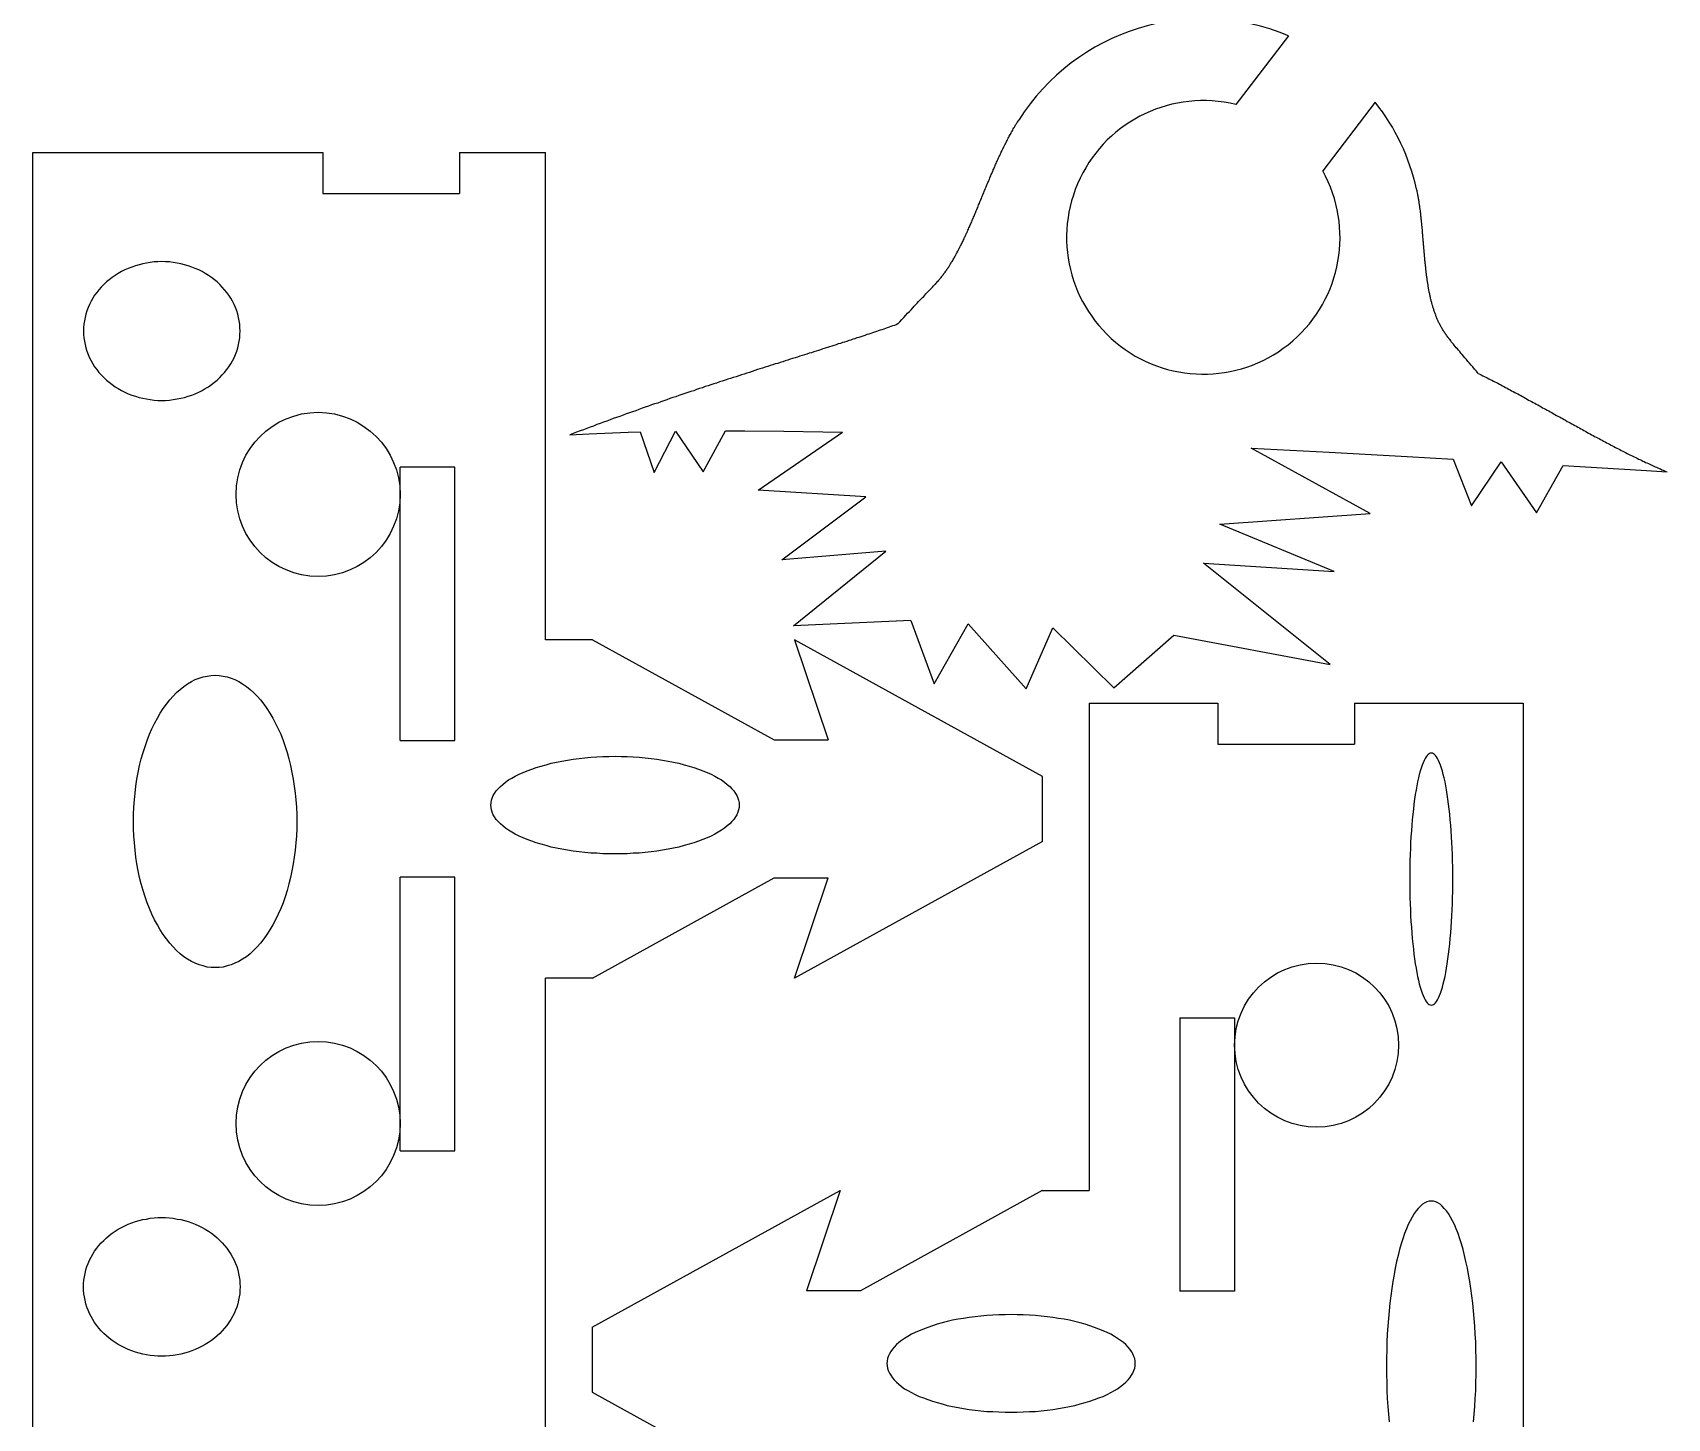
# Model space of a CAD drawing. Header units: millimetres. Extents: x 78 to 181, y 95 to 229.
# Drawn here: x 121.3 to 181, y 121.3 to 171.9 of the extents above; entities that cross this region are included whole.
import ezdxf

# ---------------------------------------------------------------- set-up
doc = ezdxf.new("R2010")
doc.units = ezdxf.units.MM
doc.layers.add('7', color=7, linetype='Continuous')

msp = doc.modelspace()

# ---------------------------------------------------------------- linework, layer by layer
at = {"color": 1}
for p, q in [((167.184, 171.828), (165.264, 169.314)), ((170.363, 169.4), (168.443, 166.886)), ((143.477, 157.344), (143.991, 155.861)), ((143.991, 155.861), (144.765, 157.373)), ((144.765, 157.373), (145.776, 155.891)), ((145.776, 155.891), (146.595, 157.389)), ((147.792, 155.217), (150.868, 157.336)), ((170.177, 154.36), (165.825, 156.747)), ((173.216, 156.351), (173.886, 154.649)), ((173.886, 154.649), (174.969, 156.25)), ((174.969, 156.25), (176.257, 154.39)), ((176.257, 154.39), (177.235, 156.117)), ((151.729, 154.974), (147.792, 155.217)), ((148.66, 152.675), (151.729, 154.974)), ((164.674, 153.971), (170.177, 154.36)), ((168.856, 152.237), (164.674, 153.971)), ((152.455, 152.983), (148.66, 152.675)), ((149.079, 150.252), (152.455, 152.983)), ((168.714, 148.841), (164.081, 152.542)), ((164.081, 152.542), (168.856, 152.237)), ((153.377, 150.454), (149.079, 150.252)), ((153.377, 150.454), (154.221, 148.136)), ((154.221, 148.136), (155.474, 150.325)), ((162.994, 149.921), (168.714, 148.841))]:
    msp.add_line(p, q, dxfattribs=at)
at = {"color": 2}
for p, q in [((121.253, 167.562), (131.861, 167.562)), ((121.253, 119.562), (121.253, 167.562)), ((131.861, 167.562), (131.861, 166.062)), ((136.861, 167.562), (140.015, 167.562)), ((136.861, 167.562), (136.861, 166.062)), ((140.015, 149.748), (140.015, 167.562)), ((131.861, 166.062), (136.861, 166.062)), ((143.477, 157.344), (143.991, 155.861)), ((143.991, 155.861), (144.765, 157.373)), ((144.765, 157.373), (145.776, 155.891)), ((145.776, 155.891), (146.595, 157.389)), ((147.792, 155.217), (150.868, 157.336)), ((170.177, 154.36), (165.825, 156.747)), ((134.692, 146.062), (134.692, 156.062)), ((136.692, 156.062), (134.692, 156.062)), ((136.692, 146.062), (136.692, 156.062)), ((173.216, 156.351), (173.886, 154.649)), ((173.886, 154.649), (174.969, 156.25)), ((174.969, 156.25), (176.257, 154.39)), ((176.257, 154.39), (177.235, 156.117)), ((148.66, 152.675), (151.729, 154.974)), ((164.674, 153.971), (170.177, 154.36)), ((168.856, 152.237), (164.674, 153.971)), ((152.455, 152.983), (148.66, 152.675)), ((149.079, 150.252), (152.455, 152.983)), ((168.714, 148.841), (164.081, 152.542)), ((164.081, 152.542), (168.856, 152.237)), ((153.377, 150.454), (149.079, 150.252)), ((153.377, 150.454), (154.221, 148.136)), ((154.221, 148.136), (155.474, 150.325)), ((155.474, 150.325), (157.595, 147.953)), ((157.595, 147.953), (158.566, 150.181)), ((158.566, 150.181), (160.796, 147.989)), ((141.73, 149.748), (140.015, 149.748)), ((141.73, 149.748), (148.377, 146.083)), ((158.191, 144.748), (149.124, 149.748)), ((149.124, 149.748), (150.35, 146.083)), ((160.796, 147.989), (162.994, 149.921)), ((162.994, 149.921), (168.714, 148.841)), ((159.895, 147.428), (159.895, 129.614)), ((159.895, 147.428), (164.597, 147.428)), ((164.597, 147.428), (164.597, 145.928)), ((169.597, 147.428), (175.769, 147.428)), ((169.597, 147.428), (169.597, 145.928)), ((175.769, 147.428), (175.769, 99.428)), ((134.692, 146.062), (136.692, 146.062)), ((148.377, 146.083), (150.35, 146.083)), ((164.597, 145.928), (169.597, 145.928)), ((158.191, 142.376), (158.191, 144.748)), ((158.191, 142.376), (149.124, 137.376)), ((134.692, 131.062), (134.692, 141.062)), ((136.692, 141.062), (134.692, 141.062)), ((136.692, 131.062), (136.692, 141.062)), ((141.73, 137.376), (148.377, 141.041)), ((148.377, 141.041), (150.35, 141.041)), ((149.124, 137.376), (150.35, 141.041)), ((140.015, 119.562), (140.015, 137.376)), ((141.73, 137.376), (140.015, 137.376)), ((163.218, 135.928), (165.218, 135.928)), ((163.218, 135.928), (163.218, 125.928)), ((165.218, 135.928), (165.218, 125.928)), ((134.692, 131.062), (136.692, 131.062)), ((141.719, 124.614), (150.786, 129.614)), ((150.786, 129.614), (149.559, 125.948)), ((158.18, 129.614), (151.533, 125.948)), ((158.18, 129.614), (159.895, 129.614)), ((151.533, 125.948), (149.559, 125.948)), ((165.218, 125.928), (163.218, 125.928)), ((141.719, 124.614), (141.719, 122.242)), ((141.719, 122.242), (150.786, 117.242))]:
    msp.add_line(p, q, dxfattribs=at)
at = {"color": 1}
for points in [[(152.895, 161.292, 0), (152.973, 161.372, 0), (153.048, 161.452, 0), (153.12, 161.532, 0), (153.189, 161.612, 0), (153.256, 161.682, 0), (153.321, 161.752, 0), (153.383, 161.812, 0), (153.442, 161.882, 0), (153.5, 161.942, 0), (153.555, 162.002, 0), (153.608, 162.052, 0), (153.659, 162.112, 0), (153.708, 162.162, 0), (153.755, 162.212, 0), (153.8, 162.262, 0), (153.843, 162.302, 0), (153.884, 162.342, 0), (153.924, 162.392, 0), (153.962, 162.432, 0), (153.999, 162.462, 0), (154.034, 162.502, 0), (154.068, 162.542, 0), (154.101, 162.572, 0), (154.132, 162.602, 0), (154.162, 162.642, 0), (154.192, 162.672, 0), (154.22, 162.702, 0), (154.247, 162.732, 0), (154.273, 162.752, 0), (154.298, 162.782, 0), (154.323, 162.812, 0), (154.347, 162.842, 0), (154.37, 162.862, 0), (154.393, 162.892, 0), (154.416, 162.912, 0), (154.438, 162.942, 0), (154.459, 162.972, 0), (154.481, 162.992, 0), (154.502, 163.022, 0), (154.523, 163.052, 0), (154.544, 163.072, 0), (154.565, 163.102, 0), (154.586, 163.132, 0), (154.607, 163.162, 0), (154.627, 163.192, 0), (154.648, 163.222, 0), (154.668, 163.242, 0), (154.688, 163.272, 0), (154.708, 163.302, 0), (154.728, 163.332, 0), (154.748, 163.362, 0), (154.768, 163.392, 0), (154.788, 163.422, 0), (154.807, 163.462, 0), (154.827, 163.492, 0), (154.846, 163.522, 0), (154.866, 163.552, 0), (154.885, 163.582, 0), (154.904, 163.612, 0), (154.923, 163.652, 0), (154.942, 163.682, 0), (154.961, 163.712, 0), (154.98, 163.752, 0), (154.999, 163.782, 0), (155.017, 163.812, 0), (155.036, 163.852, 0), (155.054, 163.882, 0), (155.073, 163.922, 0), (155.091, 163.952, 0), (155.109, 163.982, 0), (155.127, 164.022, 0), (155.146, 164.062, 0), (155.164, 164.092, 0), (155.182, 164.132, 0), (155.2, 164.162, 0), (155.218, 164.202, 0), (155.235, 164.232, 0), (155.253, 164.272, 0), (155.271, 164.312, 0), (155.288, 164.342, 0), (155.306, 164.382, 0), (155.324, 164.422, 0), (155.341, 164.462, 0), (155.359, 164.492, 0), (155.376, 164.532, 0), (155.393, 164.572, 0), (155.411, 164.612, 0), (155.428, 164.642, 0), (155.445, 164.682, 0), (155.462, 164.722, 0), (155.48, 164.762, 0), (155.497, 164.802, 0), (155.514, 164.842, 0), (155.531, 164.882, 0), (155.548, 164.922, 0), (155.565, 164.952, 0), (155.582, 164.992, 0), (155.599, 165.032, 0), (155.616, 165.072, 0), (155.633, 165.112, 0), (155.65, 165.152, 0), (155.667, 165.192, 0), (155.684, 165.232, 0), (155.701, 165.272, 0), (155.718, 165.312, 0), (155.734, 165.352, 0), (155.751, 165.392, 0), (155.768, 165.432, 0), (155.785, 165.472, 0), (155.802, 165.512, 0), (155.819, 165.552, 0), (155.836, 165.602, 0), (155.852, 165.642, 0), (155.869, 165.682, 0), (155.886, 165.722, 0), (155.903, 165.762, 0), (155.92, 165.802, 0), (155.937, 165.842, 0), (155.954, 165.882, 0), (155.971, 165.922, 0), (155.988, 165.962, 0), (156.005, 166.012, 0), (156.022, 166.052, 0), (156.039, 166.092, 0), (156.056, 166.132, 0), (156.073, 166.172, 0), (156.09, 166.212, 0), (156.107, 166.252, 0), (156.124, 166.302, 0), (156.141, 166.342, 0), (156.158, 166.382, 0), (156.176, 166.422, 0), (156.193, 166.462, 0), (156.21, 166.502, 0), (156.228, 166.542, 0), (156.245, 166.592, 0), (156.262, 166.632, 0), (156.28, 166.672, 0), (156.297, 166.712, 0), (156.315, 166.752, 0), (156.333, 166.792, 0), (156.35, 166.832, 0), (156.368, 166.872, 0), (156.386, 166.922, 0), (156.404, 166.962, 0), (156.422, 167.002, 0), (156.44, 167.042, 0), (156.458, 167.082, 0), (156.476, 167.122, 0), (156.494, 167.162, 0), (156.512, 167.202, 0), (156.531, 167.242, 0), (156.549, 167.282, 0), (156.568, 167.332, 0), (156.586, 167.372, 0), (156.605, 167.412, 0), (156.624, 167.452, 0), (156.642, 167.492, 0), (156.661, 167.532, 0), (156.68, 167.572, 0), (156.699, 167.612, 0), (156.718, 167.652, 0), (156.738, 167.692, 0), (156.757, 167.732, 0), (156.776, 167.772, 0), (156.796, 167.812, 0), (156.815, 167.842, 0), (156.835, 167.882, 0), (156.855, 167.922, 0), (156.875, 167.962, 0), (156.895, 168.002, 0), (156.915, 168.042, 0), (156.935, 168.082, 0), (156.955, 168.122, 0), (156.976, 168.162, 0), (156.996, 168.192, 0), (157.017, 168.232, 0), (157.038, 168.272, 0), (157.059, 168.312, 0), (157.08, 168.342, 0), (157.101, 168.382, 0), (157.122, 168.422, 0), (157.144, 168.462, 0), (157.165, 168.492, 0), (157.187, 168.532, 0), (157.208, 168.572, 0), (157.23, 168.602, 0), (157.252, 168.642, 0), (157.274, 168.672, 0), (157.297, 168.712, 0), (157.319, 168.752, 0)], [(174.129, 159.482, 0), (174.06, 159.562, 0), (173.993, 159.642, 0), (173.928, 159.722, 0), (173.866, 159.792, 0), (173.806, 159.862, 0), (173.749, 159.922, 0), (173.693, 159.992, 0), (173.64, 160.052, 0), (173.59, 160.112, 0), (173.541, 160.172, 0), (173.494, 160.222, 0), (173.449, 160.282, 0), (173.406, 160.332, 0), (173.365, 160.382, 0), (173.326, 160.422, 0), (173.289, 160.472, 0), (173.253, 160.512, 0), (173.218, 160.552, 0), (173.186, 160.592, 0), (173.154, 160.632, 0), (173.124, 160.672, 0), (173.096, 160.712, 0), (173.069, 160.742, 0), (173.043, 160.782, 0), (173.018, 160.812, 0), (172.994, 160.842, 0), (172.972, 160.872, 0), (172.95, 160.902, 0), (172.929, 160.932, 0), (172.91, 160.962, 0), (172.891, 160.992, 0), (172.872, 161.012, 0), (172.855, 161.042, 0), (172.838, 161.072, 0), (172.822, 161.092, 0), (172.806, 161.122, 0), (172.791, 161.152, 0), (172.776, 161.172, 0), (172.761, 161.202, 0), (172.747, 161.232, 0), (172.733, 161.252, 0), (172.719, 161.282, 0), (172.705, 161.312, 0), (172.692, 161.332, 0), (172.679, 161.362, 0), (172.666, 161.392, 0), (172.653, 161.422, 0), (172.641, 161.442, 0), (172.629, 161.472, 0), (172.617, 161.502, 0), (172.605, 161.532, 0), (172.593, 161.562, 0), (172.582, 161.592, 0), (172.571, 161.622, 0), (172.56, 161.642, 0), (172.549, 161.672, 0), (172.539, 161.702, 0), (172.528, 161.732, 0), (172.518, 161.762, 0), (172.508, 161.792, 0), (172.498, 161.822, 0), (172.489, 161.852, 0), (172.479, 161.882, 0), (172.47, 161.912, 0), (172.461, 161.942, 0), (172.452, 161.972, 0), (172.443, 162.012, 0), (172.435, 162.042, 0), (172.427, 162.072, 0), (172.418, 162.102, 0), (172.41, 162.132, 0), (172.402, 162.162, 0), (172.395, 162.192, 0), (172.387, 162.232, 0), (172.38, 162.262, 0), (172.373, 162.292, 0), (172.365, 162.322, 0), (172.358, 162.352, 0), (172.352, 162.392, 0), (172.345, 162.422, 0), (172.338, 162.452, 0), (172.332, 162.482, 0), (172.326, 162.522, 0), (172.32, 162.552, 0), (172.314, 162.582, 0), (172.308, 162.622, 0), (172.302, 162.652, 0), (172.296, 162.682, 0), (172.291, 162.722, 0), (172.285, 162.752, 0), (172.28, 162.782, 0), (172.275, 162.822, 0), (172.27, 162.852, 0), (172.265, 162.882, 0), (172.26, 162.922, 0), (172.255, 162.952, 0), (172.25, 162.992, 0), (172.246, 163.022, 0), (172.241, 163.052, 0), (172.237, 163.092, 0), (172.233, 163.122, 0), (172.228, 163.162, 0), (172.224, 163.192, 0), (172.22, 163.232, 0), (172.216, 163.262, 0), (172.212, 163.302, 0), (172.208, 163.332, 0), (172.205, 163.372, 0), (172.201, 163.402, 0), (172.197, 163.442, 0), (172.194, 163.472, 0), (172.19, 163.502, 0), (172.187, 163.542, 0), (172.183, 163.572, 0), (172.18, 163.612, 0), (172.176, 163.652, 0), (172.173, 163.682, 0), (172.17, 163.722, 0), (172.167, 163.752, 0), (172.163, 163.792, 0), (172.16, 163.822, 0), (172.157, 163.862, 0), (172.154, 163.892, 0), (172.151, 163.932, 0), (172.148, 163.962, 0), (172.145, 164.002, 0), (172.142, 164.032, 0), (172.139, 164.072, 0), (172.136, 164.102, 0), (172.133, 164.142, 0), (172.13, 164.172, 0), (172.127, 164.212, 0), (172.125, 164.242, 0), (172.122, 164.282, 0), (172.119, 164.322, 0), (172.116, 164.352, 0), (172.113, 164.392, 0), (172.11, 164.422, 0), (172.107, 164.462, 0), (172.104, 164.492, 0), (172.101, 164.532, 0), (172.098, 164.562, 0), (172.095, 164.602, 0), (172.092, 164.632, 0), (172.089, 164.672, 0), (172.086, 164.702, 0), (172.083, 164.742, 0), (172.08, 164.772, 0), (172.076, 164.812, 0), (172.073, 164.842, 0), (172.07, 164.882, 0), (172.066, 164.912, 0), (172.063, 164.952, 0), (172.06, 164.982, 0), (172.056, 165.022, 0), (172.053, 165.052, 0), (172.049, 165.092, 0), (172.045, 165.122, 0), (172.042, 165.162, 0), (172.038, 165.192, 0), (172.034, 165.232, 0), (172.03, 165.262, 0), (172.026, 165.292, 0), (172.022, 165.332, 0), (172.018, 165.362, 0), (172.014, 165.402, 0), (172.01, 165.432, 0), (172.005, 165.472, 0), (172.001, 165.502, 0), (171.996, 165.532, 0), (171.991, 165.572, 0), (171.987, 165.602, 0), (171.982, 165.632, 0), (171.977, 165.672, 0), (171.972, 165.702, 0), (171.967, 165.732, 0), (171.961, 165.772, 0), (171.956, 165.802, 0), (171.95, 165.832, 0), (171.945, 165.872, 0), (171.939, 165.902, 0), (171.933, 165.932, 0), (171.927, 165.962, 0), (171.921, 166.002, 0), (171.915, 166.032, 0), (171.909, 166.062, 0), (171.902, 166.092, 0), (171.895, 166.132, 0), (171.889, 166.162, 0), (171.882, 166.192, 0), (171.875, 166.222, 0)], [(152.895, 161.292, 0), (152.833, 161.262, 0), (152.77, 161.242, 0), (152.706, 161.222, 0), (152.643, 161.202, 0), (152.578, 161.172, 0), (152.513, 161.152, 0), (152.448, 161.132, 0), (152.382, 161.102, 0), (152.315, 161.082, 0), (152.248, 161.062, 0), (152.18, 161.042, 0), (152.112, 161.012, 0), (152.044, 160.992, 0), (151.975, 160.972, 0), (151.905, 160.942, 0), (151.835, 160.922, 0), (151.764, 160.902, 0), (151.693, 160.872, 0), (151.621, 160.852, 0), (151.548, 160.822, 0), (151.476, 160.802, 0), (151.402, 160.782, 0), (151.328, 160.752, 0), (151.254, 160.732, 0), (151.179, 160.702, 0), (151.103, 160.682, 0), (151.027, 160.652, 0), (150.951, 160.632, 0), (150.874, 160.612, 0), (150.796, 160.582, 0), (150.718, 160.562, 0), (150.64, 160.532, 0), (150.561, 160.502, 0), (150.481, 160.482, 0), (150.401, 160.452, 0), (150.32, 160.432, 0), (150.239, 160.402, 0), (150.158, 160.382, 0), (150.075, 160.352, 0), (149.993, 160.322, 0), (149.909, 160.302, 0), (149.826, 160.272, 0), (149.742, 160.242, 0), (149.657, 160.222, 0), (149.572, 160.192, 0), (149.486, 160.162, 0), (149.4, 160.142, 0), (149.313, 160.112, 0), (149.225, 160.082, 0), (149.138, 160.052, 0), (149.049, 160.032, 0), (148.961, 160.002, 0), (148.871, 159.972, 0), (148.782, 159.942, 0), (148.691, 159.912, 0), (148.6, 159.882, 0), (148.509, 159.852, 0), (148.417, 159.832, 0), (148.325, 159.802, 0), (148.232, 159.772, 0), (148.139, 159.742, 0), (148.045, 159.712, 0), (147.951, 159.682, 0), (147.856, 159.652, 0), (147.76, 159.622, 0), (147.665, 159.592, 0), (147.568, 159.552, 0), (147.471, 159.522, 0), (147.374, 159.492, 0), (147.276, 159.462, 0), (147.178, 159.432, 0), (147.079, 159.402, 0), (146.98, 159.362, 0), (146.88, 159.332, 0), (146.78, 159.302, 0), (146.679, 159.272, 0), (146.578, 159.232, 0), (146.476, 159.202, 0), (146.374, 159.172, 0), (146.271, 159.132, 0), (146.168, 159.102, 0), (146.064, 159.062, 0), (145.96, 159.032, 0), (145.855, 159.002, 0), (145.75, 158.962, 0), (145.644, 158.932, 0), (145.538, 158.892, 0), (145.432, 158.852, 0), (145.324, 158.822, 0), (145.217, 158.782, 0), (145.109, 158.752, 0), (145, 158.712, 0), (144.891, 158.672, 0), (144.782, 158.632, 0), (144.671, 158.602, 0), (144.561, 158.562, 0), (144.45, 158.522, 0), (144.338, 158.482, 0), (144.227, 158.442, 0), (144.114, 158.402, 0), (144.001, 158.372, 0), (143.888, 158.332, 0), (143.774, 158.292, 0), (143.66, 158.252, 0), (143.545, 158.212, 0), (143.429, 158.162, 0), (143.314, 158.122, 0), (143.197, 158.082, 0), (143.081, 158.042, 0), (142.964, 158.002, 0), (142.846, 157.962, 0), (142.728, 157.912, 0), (142.609, 157.872, 0), (142.49, 157.832, 0), (142.37, 157.782, 0), (142.25, 157.742, 0), (142.13, 157.702, 0), (142.009, 157.652, 0), (141.888, 157.612, 0), (141.766, 157.562, 0), (141.643, 157.522, 0), (141.52, 157.472, 0), (141.397, 157.422, 0), (141.273, 157.382, 0), (141.149, 157.332, 0), (141.024, 157.282, 0), (140.899, 157.242, 0)], [(174.129, 159.482, 0), (174.184, 159.462, 0), (174.239, 159.432, 0), (174.294, 159.402, 0), (174.349, 159.372, 0), (174.404, 159.352, 0), (174.459, 159.322, 0), (174.514, 159.292, 0), (174.569, 159.262, 0), (174.625, 159.232, 0), (174.68, 159.202, 0), (174.736, 159.172, 0), (174.791, 159.152, 0), (174.847, 159.122, 0), (174.903, 159.092, 0), (174.958, 159.062, 0), (175.014, 159.032, 0), (175.07, 159.002, 0), (175.126, 158.972, 0), (175.182, 158.942, 0), (175.238, 158.912, 0), (175.294, 158.882, 0), (175.35, 158.852, 0), (175.406, 158.822, 0), (175.462, 158.792, 0), (175.519, 158.762, 0), (175.575, 158.732, 0), (175.631, 158.702, 0), (175.687, 158.672, 0), (175.744, 158.642, 0), (175.8, 158.612, 0), (175.857, 158.582, 0), (175.913, 158.542, 0), (175.969, 158.512, 0), (176.026, 158.482, 0), (176.082, 158.452, 0), (176.139, 158.422, 0), (176.195, 158.392, 0), (176.252, 158.362, 0), (176.308, 158.332, 0), (176.365, 158.302, 0), (176.421, 158.272, 0), (176.478, 158.232, 0), (176.534, 158.202, 0), (176.591, 158.172, 0), (176.647, 158.142, 0), (176.704, 158.112, 0), (176.76, 158.082, 0), (176.817, 158.052, 0), (176.873, 158.022, 0), (176.93, 157.982, 0), (176.986, 157.952, 0), (177.042, 157.922, 0), (177.099, 157.892, 0), (177.155, 157.862, 0), (177.211, 157.832, 0), (177.267, 157.802, 0), (177.324, 157.772, 0), (177.38, 157.732, 0), (177.436, 157.702, 0), (177.492, 157.672, 0), (177.548, 157.642, 0), (177.604, 157.612, 0), (177.66, 157.582, 0), (177.716, 157.552, 0), (177.772, 157.522, 0), (177.828, 157.492, 0), (177.884, 157.462, 0), (177.939, 157.432, 0), (177.995, 157.402, 0), (178.051, 157.372, 0), (178.106, 157.332, 0), (178.162, 157.302, 0), (178.217, 157.272, 0), (178.272, 157.242, 0), (178.327, 157.212, 0), (178.383, 157.182, 0), (178.438, 157.152, 0), (178.493, 157.132, 0), (178.548, 157.102, 0), (178.602, 157.072, 0), (178.657, 157.042, 0), (178.712, 157.012, 0), (178.766, 156.982, 0), (178.821, 156.952, 0), (178.875, 156.922, 0), (178.93, 156.892, 0), (178.984, 156.862, 0), (179.038, 156.842, 0), (179.092, 156.812, 0), (179.146, 156.782, 0), (179.199, 156.752, 0), (179.253, 156.722, 0), (179.307, 156.702, 0), (179.36, 156.672, 0), (179.413, 156.642, 0), (179.466, 156.612, 0), (179.52, 156.592, 0), (179.572, 156.562, 0), (179.625, 156.532, 0), (179.678, 156.512, 0), (179.73, 156.482, 0), (179.783, 156.462, 0), (179.835, 156.432, 0), (179.887, 156.412, 0), (179.939, 156.382, 0), (179.991, 156.352, 0), (180.043, 156.332, 0), (180.094, 156.312, 0), (180.146, 156.282, 0), (180.197, 156.262, 0), (180.248, 156.232, 0), (180.299, 156.212, 0), (180.35, 156.192, 0), (180.401, 156.162, 0), (180.451, 156.142, 0), (180.501, 156.122, 0), (180.551, 156.092, 0), (180.601, 156.072, 0), (180.651, 156.052, 0), (180.701, 156.032, 0), (180.75, 156.012, 0), (180.8, 155.992, 0), (180.849, 155.962, 0), (180.898, 155.942, 0), (180.946, 155.922, 0), (180.995, 155.902, 0), (181.043, 155.882, 0)]]:
    msp.add_polyline3d(points, dxfattribs=at)
at = {"color": 2}
for points in [[(123.112, 161.03, 0), (123.115, 160.91, 0), (123.126, 160.79, 0), (123.143, 160.66, 0), (123.167, 160.54, 0), (123.198, 160.42, 0), (123.235, 160.3, 0), (123.279, 160.18, 0), (123.33, 160.06, 0), (123.387, 159.95, 0), (123.45, 159.84, 0), (123.519, 159.73, 0), (123.595, 159.63, 0), (123.675, 159.52, 0), (123.762, 159.43, 0), (123.854, 159.33, 0), (123.951, 159.24, 0), (124.052, 159.16, 0), (124.159, 159.08, 0), (124.27, 159, 0), (124.385, 158.93, 0), (124.503, 158.86, 0), (124.626, 158.8, 0), (124.751, 158.74, 0), (124.88, 158.69, 0), (125.011, 158.65, 0), (125.144, 158.61, 0), (125.28, 158.58, 0), (125.417, 158.55, 0), (125.555, 158.53, 0), (125.695, 158.51, 0), (125.835, 158.5, 0), (125.975, 158.5, 0), (126.116, 158.5, 0), (126.256, 158.51, 0), (126.395, 158.53, 0), (126.534, 158.55, 0), (126.671, 158.58, 0), (126.806, 158.61, 0), (126.94, 158.65, 0), (127.071, 158.69, 0), (127.199, 158.74, 0), (127.325, 158.8, 0), (127.447, 158.86, 0), (127.566, 158.93, 0), (127.681, 159, 0), (127.792, 159.08, 0), (127.898, 159.16, 0), (128, 159.24, 0), (128.097, 159.33, 0), (128.188, 159.43, 0), (128.275, 159.52, 0), (128.356, 159.63, 0), (128.431, 159.73, 0), (128.5, 159.84, 0), (128.563, 159.95, 0), (128.62, 160.06, 0), (128.671, 160.18, 0), (128.715, 160.3, 0), (128.753, 160.42, 0), (128.783, 160.54, 0), (128.807, 160.66, 0), (128.825, 160.79, 0), (128.835, 160.91, 0), (128.838, 161.03, 0), (128.835, 161.16, 0), (128.825, 161.28, 0), (128.807, 161.41, 0), (128.783, 161.53, 0), (128.753, 161.65, 0), (128.715, 161.77, 0), (128.671, 161.89, 0), (128.62, 162, 0), (128.563, 162.12, 0), (128.5, 162.23, 0), (128.431, 162.34, 0), (128.356, 162.44, 0), (128.275, 162.54, 0), (128.188, 162.64, 0), (128.097, 162.74, 0), (128, 162.83, 0), (127.898, 162.91, 0), (127.792, 162.99, 0), (127.681, 163.07, 0), (127.566, 163.14, 0), (127.447, 163.21, 0), (127.325, 163.27, 0), (127.199, 163.32, 0), (127.071, 163.37, 0), (126.94, 163.42, 0), (126.806, 163.46, 0), (126.671, 163.49, 0), (126.534, 163.52, 0), (126.395, 163.54, 0), (126.256, 163.56, 0), (126.116, 163.56, 0), (125.975, 163.57, 0), (125.835, 163.56, 0), (125.695, 163.56, 0), (125.555, 163.54, 0), (125.417, 163.52, 0), (125.28, 163.49, 0), (125.144, 163.46, 0), (125.011, 163.42, 0), (124.88, 163.37, 0), (124.751, 163.32, 0), (124.626, 163.27, 0), (124.503, 163.21, 0), (124.385, 163.14, 0), (124.27, 163.07, 0), (124.159, 162.99, 0), (124.052, 162.91, 0), (123.951, 162.83, 0), (123.854, 162.74, 0), (123.762, 162.64, 0), (123.675, 162.54, 0), (123.595, 162.44, 0), (123.519, 162.34, 0), (123.45, 162.23, 0), (123.387, 162.12, 0), (123.33, 162, 0), (123.279, 161.89, 0), (123.235, 161.77, 0), (123.198, 161.65, 0), (123.167, 161.53, 0), (123.143, 161.41, 0), (123.126, 161.28, 0), (123.115, 161.16, 0), (123.112, 161.03, 0)], [(127.925, 137.76, 0), (127.779, 137.76, 0), (127.632, 137.78, 0), (127.487, 137.82, 0), (127.342, 137.86, 0), (127.199, 137.92, 0), (127.058, 137.99, 0), (126.919, 138.07, 0), (126.782, 138.16, 0), (126.648, 138.27, 0), (126.517, 138.39, 0), (126.39, 138.52, 0), (126.266, 138.66, 0), (126.146, 138.81, 0), (126.03, 138.97, 0), (125.919, 139.14, 0), (125.813, 139.32, 0), (125.712, 139.51, 0), (125.616, 139.71, 0), (125.526, 139.92, 0), (125.442, 140.13, 0), (125.363, 140.35, 0), (125.291, 140.58, 0), (125.225, 140.82, 0), (125.166, 141.06, 0), (125.113, 141.3, 0), (125.067, 141.55, 0), (125.028, 141.8, 0), (124.996, 142.06, 0), (124.971, 142.32, 0), (124.953, 142.58, 0), (124.942, 142.84, 0), (124.938, 143.1, 0), (124.942, 143.36, 0), (124.953, 143.63, 0), (124.971, 143.89, 0), (124.996, 144.14, 0), (125.028, 144.4, 0), (125.067, 144.65, 0), (125.113, 144.9, 0), (125.166, 145.15, 0), (125.225, 145.39, 0), (125.291, 145.62, 0), (125.363, 145.85, 0), (125.442, 146.07, 0), (125.526, 146.29, 0), (125.616, 146.49, 0), (125.712, 146.69, 0), (125.813, 146.88, 0), (125.919, 147.06, 0), (126.03, 147.23, 0), (126.146, 147.39, 0), (126.266, 147.55, 0), (126.39, 147.69, 0), (126.517, 147.82, 0), (126.648, 147.93, 0), (126.782, 148.04, 0), (126.919, 148.13, 0), (127.058, 148.22, 0), (127.199, 148.29, 0), (127.342, 148.34, 0), (127.487, 148.39, 0), (127.632, 148.42, 0), (127.779, 148.44, 0), (127.925, 148.45, 0), (128.072, 148.44, 0), (128.218, 148.42, 0), (128.363, 148.39, 0), (128.508, 148.34, 0), (128.651, 148.29, 0), (128.792, 148.22, 0), (128.931, 148.13, 0), (129.068, 148.04, 0), (129.202, 147.93, 0), (129.333, 147.82, 0), (129.461, 147.69, 0), (129.585, 147.55, 0), (129.704, 147.39, 0), (129.82, 147.23, 0), (129.931, 147.06, 0), (130.037, 146.88, 0), (130.138, 146.69, 0), (130.234, 146.49, 0), (130.324, 146.29, 0), (130.409, 146.07, 0), (130.487, 145.85, 0), (130.559, 145.62, 0), (130.625, 145.39, 0), (130.685, 145.15, 0), (130.738, 144.9, 0), (130.783, 144.65, 0), (130.823, 144.4, 0), (130.855, 144.14, 0), (130.88, 143.89, 0), (130.898, 143.63, 0), (130.909, 143.36, 0), (130.912, 143.1, 0), (130.909, 142.84, 0), (130.898, 142.58, 0), (130.88, 142.32, 0), (130.855, 142.06, 0), (130.823, 141.8, 0), (130.783, 141.55, 0), (130.738, 141.3, 0), (130.685, 141.06, 0), (130.625, 140.82, 0), (130.559, 140.58, 0), (130.487, 140.35, 0), (130.409, 140.13, 0), (130.324, 139.92, 0), (130.234, 139.71, 0), (130.138, 139.51, 0), (130.037, 139.32, 0), (129.931, 139.14, 0), (129.82, 138.97, 0), (129.704, 138.81, 0), (129.585, 138.66, 0), (129.461, 138.52, 0), (129.333, 138.39, 0), (129.202, 138.27, 0), (129.068, 138.16, 0), (128.931, 138.07, 0), (128.792, 137.99, 0), (128.651, 137.92, 0), (128.508, 137.86, 0), (128.363, 137.82, 0), (128.218, 137.78, 0), (128.072, 137.76, 0), (127.925, 137.76, 0)], [(147.096, 143.7, 0), (147.09, 143.61, 0), (147.074, 143.53, 0), (147.046, 143.44, 0), (147.008, 143.35, 0), (146.96, 143.27, 0), (146.9, 143.18, 0), (146.83, 143.1, 0), (146.75, 143.02, 0), (146.66, 142.94, 0), (146.559, 142.86, 0), (146.45, 142.78, 0), (146.33, 142.71, 0), (146.202, 142.64, 0), (146.065, 142.57, 0), (145.919, 142.5, 0), (145.766, 142.44, 0), (145.604, 142.38, 0), (145.435, 142.32, 0), (145.26, 142.27, 0), (145.077, 142.22, 0), (144.889, 142.17, 0), (144.695, 142.13, 0), (144.496, 142.09, 0), (144.292, 142.05, 0), (144.084, 142.02, 0), (143.873, 141.99, 0), (143.658, 141.97, 0), (143.44, 141.95, 0), (143.221, 141.94, 0), (143, 141.92, 0), (142.777, 141.92, 0), (142.555, 141.92, 0), (142.332, 141.92, 0), (142.109, 141.92, 0), (141.888, 141.94, 0), (141.669, 141.95, 0), (141.451, 141.97, 0), (141.236, 141.99, 0), (141.025, 142.02, 0), (140.817, 142.05, 0), (140.613, 142.09, 0), (140.414, 142.13, 0), (140.22, 142.17, 0), (140.032, 142.22, 0), (139.849, 142.27, 0), (139.674, 142.32, 0), (139.505, 142.38, 0), (139.343, 142.44, 0), (139.19, 142.5, 0), (139.044, 142.57, 0), (138.907, 142.64, 0), (138.779, 142.71, 0), (138.659, 142.78, 0), (138.55, 142.86, 0), (138.449, 142.94, 0), (138.359, 143.02, 0), (138.279, 143.1, 0), (138.209, 143.18, 0), (138.149, 143.27, 0), (138.101, 143.35, 0), (138.063, 143.44, 0), (138.035, 143.53, 0), (138.019, 143.61, 0), (138.013, 143.7, 0), (138.019, 143.79, 0), (138.035, 143.88, 0), (138.063, 143.96, 0), (138.101, 144.05, 0), (138.149, 144.13, 0), (138.209, 144.22, 0), (138.279, 144.3, 0), (138.359, 144.38, 0), (138.449, 144.46, 0), (138.55, 144.54, 0), (138.659, 144.62, 0), (138.779, 144.69, 0), (138.907, 144.76, 0), (139.044, 144.83, 0), (139.19, 144.9, 0), (139.343, 144.96, 0), (139.505, 145.02, 0), (139.674, 145.08, 0), (139.849, 145.13, 0), (140.032, 145.18, 0), (140.22, 145.23, 0), (140.414, 145.27, 0), (140.613, 145.31, 0), (140.817, 145.35, 0), (141.025, 145.38, 0), (141.236, 145.41, 0), (141.451, 145.43, 0), (141.669, 145.45, 0), (141.888, 145.47, 0), (142.109, 145.48, 0), (142.332, 145.48, 0), (142.555, 145.49, 0), (142.777, 145.48, 0), (143, 145.48, 0), (143.221, 145.47, 0), (143.44, 145.45, 0), (143.658, 145.43, 0), (143.873, 145.41, 0), (144.084, 145.38, 0), (144.292, 145.35, 0), (144.496, 145.31, 0), (144.695, 145.27, 0), (144.889, 145.23, 0), (145.077, 145.18, 0), (145.26, 145.13, 0), (145.435, 145.08, 0), (145.604, 145.02, 0), (145.766, 144.96, 0), (145.919, 144.9, 0), (146.065, 144.83, 0), (146.202, 144.76, 0), (146.33, 144.69, 0), (146.45, 144.62, 0), (146.559, 144.54, 0), (146.66, 144.46, 0), (146.75, 144.38, 0), (146.83, 144.3, 0), (146.9, 144.22, 0), (146.96, 144.13, 0), (147.008, 144.05, 0), (147.046, 143.96, 0), (147.074, 143.88, 0), (147.09, 143.79, 0), (147.096, 143.7, 0)], [(172.411, 145.597, 0), (172.372, 145.597, 0), (172.334, 145.577, 0), (172.295, 145.547, 0), (172.257, 145.517, 0), (172.219, 145.467, 0), (172.182, 145.407, 0), (172.145, 145.337, 0), (172.109, 145.247, 0), (172.074, 145.157, 0), (172.039, 145.057, 0), (172.005, 144.947, 0), (171.973, 144.827, 0), (171.941, 144.697, 0), (171.91, 144.557, 0), (171.881, 144.407, 0), (171.853, 144.257, 0), (171.826, 144.087, 0), (171.801, 143.917, 0), (171.777, 143.737, 0), (171.755, 143.557, 0), (171.734, 143.367, 0), (171.715, 143.167, 0), (171.698, 142.967, 0), (171.682, 142.757, 0), (171.668, 142.547, 0), (171.656, 142.337, 0), (171.646, 142.117, 0), (171.637, 141.897, 0), (171.63, 141.667, 0), (171.626, 141.447, 0), (171.623, 141.217, 0), (171.622, 140.997, 0), (171.623, 140.767, 0), (171.626, 140.547, 0), (171.63, 140.317, 0), (171.637, 140.097, 0), (171.646, 139.877, 0), (171.656, 139.657, 0), (171.668, 139.447, 0), (171.682, 139.237, 0), (171.698, 139.027, 0), (171.715, 138.827, 0), (171.734, 138.627, 0), (171.755, 138.437, 0), (171.777, 138.247, 0), (171.801, 138.077, 0), (171.826, 137.897, 0), (171.853, 137.737, 0), (171.881, 137.577, 0), (171.91, 137.437, 0), (171.941, 137.297, 0), (171.973, 137.167, 0), (172.005, 137.047, 0), (172.039, 136.937, 0), (172.074, 136.827, 0), (172.109, 136.737, 0), (172.145, 136.657, 0), (172.182, 136.587, 0), (172.219, 136.527, 0), (172.257, 136.477, 0), (172.295, 136.437, 0), (172.334, 136.407, 0), (172.372, 136.397, 0), (172.411, 136.387, 0), (172.45, 136.397, 0), (172.488, 136.407, 0), (172.527, 136.437, 0), (172.565, 136.477, 0), (172.603, 136.527, 0), (172.64, 136.587, 0), (172.677, 136.657, 0), (172.713, 136.737, 0), (172.748, 136.827, 0), (172.783, 136.937, 0), (172.817, 137.047, 0), (172.849, 137.167, 0), (172.881, 137.297, 0), (172.912, 137.437, 0), (172.941, 137.577, 0), (172.969, 137.737, 0), (172.996, 137.897, 0), (173.021, 138.077, 0), (173.045, 138.247, 0), (173.067, 138.437, 0), (173.088, 138.627, 0), (173.107, 138.827, 0), (173.124, 139.027, 0), (173.14, 139.237, 0), (173.154, 139.447, 0), (173.166, 139.657, 0), (173.176, 139.877, 0), (173.185, 140.097, 0), (173.192, 140.317, 0), (173.196, 140.547, 0), (173.199, 140.767, 0), (173.2, 140.997, 0), (173.199, 141.217, 0), (173.196, 141.447, 0), (173.192, 141.667, 0), (173.185, 141.897, 0), (173.176, 142.117, 0), (173.166, 142.337, 0), (173.154, 142.547, 0), (173.14, 142.757, 0), (173.124, 142.967, 0), (173.107, 143.167, 0), (173.088, 143.367, 0), (173.067, 143.557, 0), (173.045, 143.737, 0), (173.021, 143.917, 0), (172.996, 144.087, 0), (172.969, 144.257, 0), (172.941, 144.407, 0), (172.912, 144.557, 0), (172.881, 144.697, 0), (172.849, 144.827, 0), (172.817, 144.947, 0), (172.783, 145.057, 0), (172.748, 145.157, 0), (172.713, 145.247, 0), (172.677, 145.337, 0), (172.64, 145.407, 0), (172.603, 145.467, 0), (172.565, 145.517, 0), (172.527, 145.547, 0), (172.488, 145.577, 0), (172.45, 145.597, 0), (172.411, 145.597, 0)], [(172.411, 129.217, 0), (172.331, 129.217, 0), (172.25, 129.197, 0), (172.17, 129.157, 0), (172.091, 129.107, 0), (172.012, 129.037, 0), (171.935, 128.957, 0), (171.858, 128.867, 0), (171.783, 128.767, 0), (171.71, 128.637, 0), (171.638, 128.507, 0), (171.568, 128.367, 0), (171.5, 128.207, 0), (171.434, 128.037, 0), (171.37, 127.847, 0), (171.309, 127.657, 0), (171.251, 127.457, 0), (171.196, 127.237, 0), (171.143, 127.017, 0), (171.093, 126.777, 0), (171.047, 126.537, 0), (171.004, 126.287, 0), (170.964, 126.027, 0), (170.928, 125.767, 0), (170.895, 125.497, 0), (170.867, 125.217, 0), (170.841, 124.937, 0), (170.82, 124.657, 0), (170.802, 124.367, 0), (170.788, 124.067, 0), (170.779, 123.777, 0), (170.773, 123.487, 0), (170.771, 123.187, 0), (170.773, 122.887, 0), (170.779, 122.597, 0), (170.788, 122.297, 0), (170.802, 122.007, 0), (170.82, 121.717, 0), (170.841, 121.437, 0), (170.867, 121.157, 0)], [(173.955, 121.157, 0), (173.981, 121.437, 0), (174.002, 121.717, 0), (174.02, 122.007, 0), (174.034, 122.297, 0), (174.043, 122.597, 0), (174.049, 122.887, 0), (174.051, 123.187, 0), (174.049, 123.487, 0), (174.043, 123.777, 0), (174.034, 124.067, 0), (174.02, 124.367, 0), (174.002, 124.657, 0), (173.981, 124.937, 0), (173.955, 125.217, 0), (173.926, 125.497, 0), (173.894, 125.767, 0), (173.858, 126.027, 0), (173.818, 126.287, 0), (173.775, 126.537, 0), (173.729, 126.777, 0), (173.679, 127.017, 0), (173.626, 127.237, 0), (173.571, 127.457, 0), (173.513, 127.657, 0), (173.452, 127.847, 0), (173.388, 128.037, 0), (173.322, 128.207, 0), (173.254, 128.367, 0), (173.184, 128.507, 0), (173.112, 128.637, 0), (173.039, 128.767, 0), (172.964, 128.867, 0), (172.887, 128.957, 0), (172.81, 129.037, 0), (172.731, 129.107, 0), (172.652, 129.157, 0), (172.572, 129.197, 0), (172.491, 129.217, 0), (172.411, 129.217, 0)], [(123.112, 126.09, 0), (123.115, 126.21, 0), (123.126, 126.34, 0), (123.143, 126.46, 0), (123.167, 126.58, 0), (123.198, 126.71, 0), (123.235, 126.83, 0), (123.279, 126.94, 0), (123.33, 127.06, 0), (123.387, 127.17, 0), (123.45, 127.28, 0), (123.519, 127.39, 0), (123.595, 127.5, 0), (123.675, 127.6, 0), (123.762, 127.7, 0), (123.854, 127.79, 0), (123.951, 127.88, 0), (124.052, 127.97, 0), (124.159, 128.05, 0), (124.27, 128.12, 0), (124.384, 128.2, 0), (124.503, 128.26, 0), (124.625, 128.32, 0), (124.751, 128.38, 0), (124.879, 128.43, 0), (125.011, 128.48, 0), (125.144, 128.51, 0), (125.279, 128.55, 0), (125.417, 128.57, 0), (125.555, 128.6, 0), (125.695, 128.61, 0), (125.835, 128.62, 0), (125.975, 128.62, 0), (126.116, 128.62, 0), (126.256, 128.61, 0), (126.395, 128.6, 0), (126.534, 128.57, 0), (126.671, 128.55, 0), (126.806, 128.51, 0), (126.94, 128.48, 0), (127.071, 128.43, 0), (127.199, 128.38, 0), (127.325, 128.32, 0), (127.447, 128.26, 0), (127.566, 128.2, 0), (127.681, 128.12, 0), (127.792, 128.05, 0), (127.898, 127.97, 0), (128, 127.88, 0), (128.097, 127.79, 0), (128.188, 127.7, 0), (128.275, 127.6, 0), (128.356, 127.5, 0), (128.431, 127.39, 0), (128.5, 127.28, 0), (128.563, 127.17, 0), (128.62, 127.06, 0), (128.671, 126.94, 0), (128.715, 126.83, 0), (128.753, 126.71, 0), (128.783, 126.58, 0), (128.807, 126.46, 0), (128.825, 126.34, 0), (128.835, 126.21, 0), (128.838, 126.09, 0), (128.835, 125.97, 0), (128.825, 125.84, 0), (128.807, 125.72, 0), (128.783, 125.6, 0), (128.753, 125.47, 0), (128.715, 125.35, 0), (128.671, 125.24, 0), (128.62, 125.12, 0), (128.563, 125.01, 0), (128.5, 124.9, 0), (128.431, 124.79, 0), (128.356, 124.68, 0), (128.275, 124.58, 0), (128.188, 124.48, 0), (128.097, 124.39, 0), (128, 124.3, 0), (127.898, 124.21, 0), (127.792, 124.13, 0), (127.681, 124.05, 0), (127.566, 123.98, 0), (127.447, 123.92, 0), (127.325, 123.86, 0), (127.199, 123.8, 0), (127.071, 123.75, 0), (126.94, 123.7, 0), (126.806, 123.67, 0), (126.671, 123.63, 0), (126.534, 123.6, 0), (126.395, 123.58, 0), (126.256, 123.57, 0), (126.116, 123.56, 0), (125.975, 123.56, 0), (125.835, 123.56, 0), (125.695, 123.57, 0), (125.555, 123.58, 0), (125.417, 123.6, 0), (125.279, 123.63, 0), (125.144, 123.67, 0), (125.011, 123.7, 0), (124.879, 123.75, 0), (124.751, 123.8, 0), (124.625, 123.86, 0), (124.503, 123.92, 0), (124.384, 123.98, 0), (124.27, 124.05, 0), (124.159, 124.13, 0), (124.052, 124.21, 0), (123.951, 124.3, 0), (123.854, 124.39, 0), (123.762, 124.48, 0), (123.675, 124.58, 0), (123.595, 124.68, 0), (123.519, 124.79, 0), (123.45, 124.9, 0), (123.387, 125.01, 0), (123.33, 125.12, 0), (123.279, 125.24, 0), (123.235, 125.35, 0), (123.198, 125.47, 0), (123.167, 125.6, 0), (123.143, 125.72, 0), (123.126, 125.84, 0), (123.115, 125.97, 0), (123.112, 126.09, 0)], [(161.584, 123.287, 0), (161.578, 123.377, 0), (161.562, 123.467, 0), (161.534, 123.547, 0), (161.496, 123.637, 0), (161.447, 123.727, 0), (161.388, 123.807, 0), (161.318, 123.887, 0), (161.238, 123.977, 0), (161.148, 124.057, 0), (161.047, 124.127, 0), (160.938, 124.207, 0), (160.818, 124.277, 0), (160.69, 124.357, 0), (160.553, 124.417, 0), (160.407, 124.487, 0), (160.254, 124.547, 0), (160.092, 124.607, 0), (159.923, 124.667, 0), (159.748, 124.727, 0), (159.565, 124.777, 0), (159.377, 124.817, 0), (159.183, 124.867, 0), (158.984, 124.907, 0), (158.78, 124.937, 0), (158.572, 124.967, 0), (158.361, 124.997, 0), (158.146, 125.017, 0), (157.928, 125.037, 0), (157.709, 125.057, 0), (157.488, 125.067, 0), (157.265, 125.067, 0), (157.042, 125.077, 0), (156.82, 125.067, 0), (156.597, 125.067, 0), (156.376, 125.057, 0), (156.157, 125.037, 0), (155.939, 125.017, 0), (155.724, 124.997, 0), (155.513, 124.967, 0), (155.305, 124.937, 0), (155.101, 124.907, 0), (154.902, 124.867, 0), (154.708, 124.817, 0), (154.52, 124.777, 0), (154.337, 124.727, 0), (154.162, 124.667, 0), (153.993, 124.607, 0), (153.831, 124.547, 0), (153.678, 124.487, 0), (153.532, 124.417, 0), (153.395, 124.357, 0), (153.267, 124.277, 0), (153.147, 124.207, 0), (153.038, 124.127, 0), (152.937, 124.057, 0), (152.847, 123.977, 0), (152.767, 123.887, 0), (152.697, 123.807, 0), (152.637, 123.727, 0), (152.589, 123.637, 0), (152.55, 123.547, 0), (152.523, 123.467, 0), (152.507, 123.377, 0), (152.501, 123.287, 0), (152.507, 123.197, 0), (152.523, 123.117, 0), (152.55, 123.027, 0), (152.589, 122.937, 0), (152.637, 122.857, 0), (152.697, 122.767, 0), (152.767, 122.687, 0), (152.847, 122.607, 0), (152.937, 122.527, 0), (153.038, 122.447, 0), (153.147, 122.367, 0), (153.267, 122.297, 0), (153.395, 122.227, 0), (153.532, 122.157, 0), (153.678, 122.087, 0), (153.831, 122.027, 0), (153.993, 121.967, 0), (154.162, 121.907, 0), (154.337, 121.857, 0), (154.52, 121.807, 0), (154.708, 121.757, 0), (154.902, 121.717, 0), (155.101, 121.677, 0), (155.305, 121.637, 0), (155.513, 121.607, 0), (155.724, 121.577, 0), (155.939, 121.557, 0), (156.157, 121.537, 0), (156.376, 121.527, 0), (156.597, 121.517, 0), (156.82, 121.507, 0), (157.042, 121.507, 0), (157.265, 121.507, 0), (157.488, 121.517, 0), (157.709, 121.527, 0), (157.928, 121.537, 0), (158.146, 121.557, 0), (158.361, 121.577, 0), (158.572, 121.607, 0), (158.78, 121.637, 0), (158.984, 121.677, 0), (159.183, 121.717, 0), (159.377, 121.757, 0), (159.565, 121.807, 0), (159.748, 121.857, 0), (159.923, 121.907, 0), (160.092, 121.967, 0), (160.254, 122.027, 0), (160.407, 122.087, 0), (160.553, 122.157, 0), (160.69, 122.227, 0), (160.818, 122.297, 0), (160.938, 122.367, 0), (161.047, 122.447, 0), (161.148, 122.527, 0), (161.238, 122.607, 0), (161.318, 122.687, 0), (161.388, 122.767, 0), (161.447, 122.857, 0), (161.496, 122.937, 0), (161.534, 123.027, 0), (161.562, 123.117, 0), (161.578, 123.197, 0), (161.584, 123.287, 0)]]:
    msp.add_polyline3d(points, dxfattribs=at)
for centre in [(131.692, 155.062), (168.217, 134.928), (131.692, 132.062)]:
    msp.add_circle(centre, 3, dxfattribs=at)
at = {"color": 1}
for radius, start, end in [(8, 67.11022, 147.57183), (5, 76.21066, 29.05485), (8, 12.74407, 38.15552)]:
    msp.add_arc((164.072, 164.458), radius, start, end, dxfattribs=at)
at = {"layer": '7', "color": 1, "linetype": 'Continuous'}
for points in [[(140.899, 157.239), (141.61, 157.277), (143.033, 157.332), (143.477, 157.344)], [(146.595, 157.389), (147.307, 157.391), (148.732, 157.378), (150.157, 157.354), (150.868, 157.336)], [(165.825, 156.747), (168.679, 156.601), (171.532, 156.447), (173.216, 156.351)], [(177.235, 156.117), (180.087, 155.944), (181.043, 155.886)]]:
    msp.add_lwpolyline(points, dxfattribs=at)
at = {"layer": '7', "color": 2, "linetype": 'Continuous'}
for points in [[(146.595, 157.389), (147.307, 157.391), (148.732, 157.378), (150.157, 157.354), (150.868, 157.336)], [(165.825, 156.747), (168.679, 156.601), (171.532, 156.447), (173.216, 156.351)]]:
    msp.add_lwpolyline(points, dxfattribs=at)

doc.saveas('drawing.dxf')
